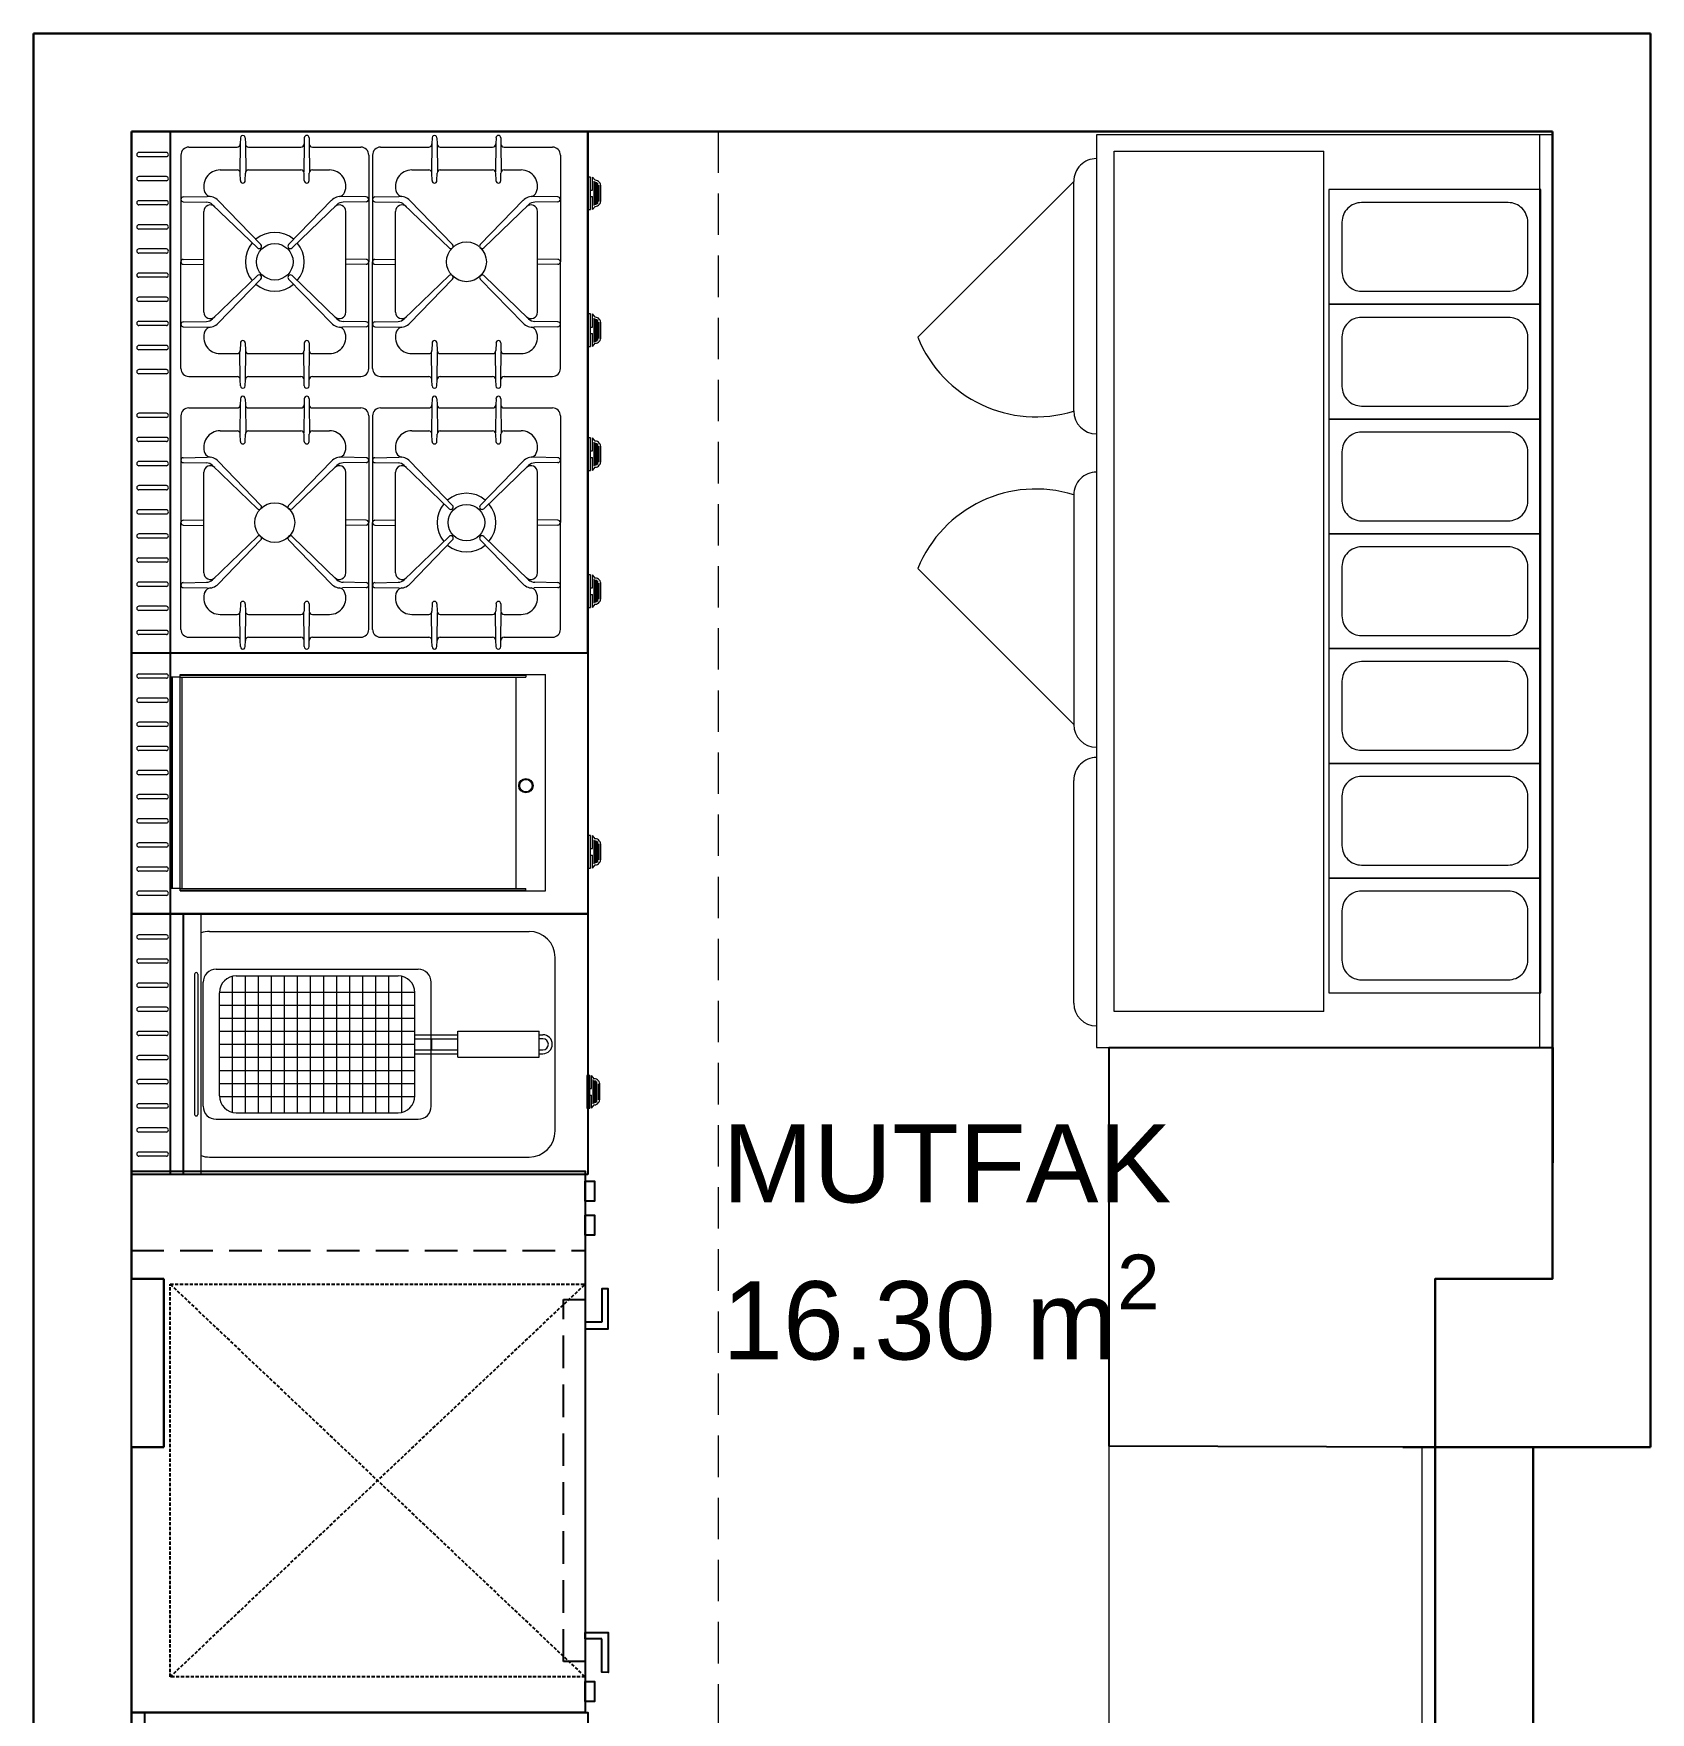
# Model space of a CAD drawing. Header units: centimetres. Extents: x 170981 to 171543, y -60527 to -58125.
# Drawn here: x 170999.7 to 171247.7, y -58382.3 to -58124.8 of the extents above; entities that cross this region are included whole.
import ezdxf

# ---------------------------------------------------------------- set-up
doc = ezdxf.new("R2010")
doc.units = ezdxf.units.CM
doc.header["$MEASUREMENT"] = 0
for name, pattern in [('DASHED', [0.75, 0.5, -0.25]), ('HIDDEN', [9.525, 6.35, -3.175]), ('HIDDENX2', [0.75, 0.5, -0.25])]:
    doc.linetypes.add(name, pattern=pattern)
doc.layers.get('0').update_dxf_attribs({"color": 250})
for name, color, linetype, lineweight in [('GRC-Ekipman', 4, 'Continuous', 25), ('İÖŞ-DUVAR', 5, 'Continuous', 30), ('İÖŞ-TEFRİŞ ALÇAK', 20, 'Continuous', 9), ('İÖŞ-YAZI ÖLÇÜ', 9, 'Continuous', 5)]:
    doc.layers.add(name, color=color, linetype=linetype, lineweight=lineweight)
doc.layers.add('S2000-002 Çizgi', color=7, linetype='Continuous')
doc.styles.add('AHAA100', font='arial.ttf', dxfattribs={"height": 20})

# ---------------------------------------------------------------- blocks, each defined once
blk = doc.blocks.new('A$C389A5BB7')
at = {"color": 251, "linetype": 'Continuous'}
for p, q in [((49.56, 73.5), (73.47, 97.41)), ((132.84, 73.5), (108.94, 97.41)), ((6.82, 73.5), (40.98, 73.5)), ((84.77, 73.5), (49.56, 73.5)), ((97.63, 73.5), (132.84, 73.5))]:
    blk.add_line(p, q, dxfattribs=at)
at = {"color": 4, "linetype": 'Continuous'}
for p, q in [((0, 70), (0, 0)), ((140, 70), (0, 70)), ((140, 0), (140, 70)), ((0, 2), (140, 2)), ((0, 0), (140, 0))]:
    blk.add_line(p, q, dxfattribs=at)
at = {"color": 251}
for p, q in [((5.55, 35.13), (5.55, 67.31)), ((5.55, 67.31), (137.46, 67.31)), ((137.46, 67.31), (137.46, 35.13)), ((5.55, 35.13), (137.46, 35.13))]:
    blk.add_line(p, q, dxfattribs=at)
at = {"color": 253}
for points in [[(8.39, 34.35), (8.39, 1.85), (25.99, 1.85), (25.99, 34.35)], [(25.99, 34.35), (25.99, 1.85), (43.59, 1.85), (43.59, 34.35)], [(43.59, 34.35), (43.59, 1.85), (61.19, 1.85), (61.19, 34.35)], [(61.19, 34.35), (61.19, 1.85), (78.79, 1.85), (78.79, 34.35)], [(78.79, 34.35), (78.79, 1.85), (96.39, 1.85), (96.39, 34.35)], [(96.39, 34.35), (96.39, 1.85), (113.99, 1.85), (113.99, 34.35)], [(113.99, 34.35), (113.99, 1.85), (131.59, 1.85), (131.59, 34.35)]]:
    blk.add_lwpolyline(points, close=True, dxfattribs=at)
for points in [[(10.39, 29.35), (10.39, 6.85, 0.414214), (13.39, 3.85), (20.99, 3.85, 0.414214), (23.99, 6.85), (23.99, 29.35, 0.414214), (20.99, 32.35), (13.39, 32.35, 0.414214)], [(27.99, 29.35), (27.99, 6.85, 0.414214), (30.99, 3.85), (38.59, 3.85, 0.414214), (41.59, 6.85), (41.59, 29.35, 0.414214), (38.59, 32.35), (30.99, 32.35, 0.414214)], [(45.59, 29.35), (45.59, 6.85, 0.414214), (48.59, 3.85), (56.19, 3.85, 0.414214), (59.19, 6.85), (59.19, 29.35, 0.414214), (56.19, 32.35), (48.59, 32.35, 0.414214)], [(63.19, 29.35), (63.19, 6.85, 0.414214), (66.19, 3.85), (73.79, 3.85, 0.414214), (76.79, 6.85), (76.79, 29.35, 0.414214), (73.79, 32.35), (66.19, 32.35, 0.414214)], [(80.79, 29.35), (80.79, 6.85, 0.414214), (83.79, 3.85), (91.39, 3.85, 0.414214), (94.39, 6.85), (94.39, 29.35, 0.414214), (91.39, 32.35), (83.79, 32.35, 0.414214)], [(98.39, 29.35), (98.39, 6.85, 0.414214), (101.39, 3.85), (108.99, 3.85, 0.414214), (111.99, 6.85), (111.99, 29.35, 0.414214), (108.99, 32.35), (101.39, 32.35, 0.414214)], [(115.99, 29.35), (115.99, 6.85, 0.414214), (118.99, 3.85), (126.59, 3.85, 0.414214), (129.59, 6.85), (129.59, 29.35, 0.414214), (126.59, 32.35), (118.99, 32.35, 0.414214)]]:
    blk.add_lwpolyline(points, format="xyb", close=True, dxfattribs=at)
at = {"color": 251, "linetype": 'Continuous'}
for centre, radius, start, end in [((66.14, 79.32), 19.52, 342.6572, 67.965), ((116.26, 79.32), 19.52, 112.035, 197.3428), ((6.82, 70), 3.5, 90, 180), ((40.98, 70), 3.5, 0, 90), ((49.56, 70), 3.5, 90, 180), ((84.77, 70), 3.5, 0, 90), ((97.63, 70), 3.5, 90, 180), ((132.84, 70), 3.5, 0, 90)]:
    blk.add_arc(centre, radius, start, end, dxfattribs=at)
blk = doc.blocks.new('G 4LÜ OCAK 7')
for p, q in [((0, -70), (0, 0)), ((0, -70), (0, 0)), ((0, 0), (80, 0)), ((0, 0), (80, 0)), ((80, 0), (80, -70)), ((80, 0), (80, -70)), ((0, -6), (80, -6)), ((0, -6), (80, -6)), ((0, -70), (40, -70)), ((0, -70), (40, -70)), ((80, -70), (0, -70)), ((80, -70), (0, -70)), ((32, -70), (80, -70))]:
    blk.add_line(p, q)
at = {"color": 251, "lineweight": 9}
for p, q in [((2.82, -5.37), (2.82, -1.15)), ((3.47, -5.37), (3.47, -1.15)), ((6.52, -5.37), (6.52, -1.15)), ((7.17, -5.37), (7.17, -1.15)), ((7.17, -5.37), (7.17, -1.15)), ((10.22, -5.37), (10.22, -1.15)), ((10.87, -5.37), (10.87, -1.15)), ((10.87, -5.37), (10.87, -1.15)), ((13.92, -5.37), (13.92, -1.15)), ((14.57, -5.37), (14.57, -1.15)), ((14.57, -5.37), (14.57, -1.15)), ((17.62, -5.37), (17.62, -1.15)), ((18.27, -5.37), (18.27, -1.15)), ((18.27, -5.37), (18.27, -1.15)), ((21.32, -5.37), (21.32, -1.15)), ((21.97, -5.37), (21.97, -1.15)), ((21.97, -5.37), (21.97, -1.15)), ((25.02, -5.37), (25.02, -1.15)), ((25.67, -5.37), (25.67, -1.15)), ((25.67, -5.37), (25.67, -1.15)), ((28.72, -5.37), (28.72, -1.15)), ((29.37, -5.37), (29.37, -1.15)), ((29.37, -5.37), (29.37, -1.15)), ((32.42, -5.37), (32.42, -1.15)), ((33.07, -5.37), (33.07, -1.15)), ((33.07, -5.37), (33.07, -1.15)), ((36.12, -5.37), (36.12, -1.15)), ((36.77, -5.37), (36.77, -1.15)), ((36.77, -5.37), (36.77, -1.15)), ((42.82, -5.37), (42.82, -1.15)), ((43.47, -5.37), (43.47, -1.15)), ((46.52, -5.37), (46.52, -1.15)), ((47.17, -5.37), (47.17, -1.15)), ((47.17, -5.37), (47.17, -1.15)), ((50.22, -5.37), (50.22, -1.15)), ((50.87, -5.37), (50.87, -1.15)), ((50.87, -5.37), (50.87, -1.15)), ((53.92, -5.37), (53.92, -1.15)), ((54.57, -5.37), (54.57, -1.15)), ((54.57, -5.37), (54.57, -1.15)), ((57.62, -5.37), (57.62, -1.15)), ((58.27, -5.37), (58.27, -1.15)), ((58.27, -5.37), (58.27, -1.15)), ((61.32, -5.37), (61.32, -1.15)), ((61.97, -5.37), (61.97, -1.15)), ((61.97, -5.37), (61.97, -1.15)), ((65.02, -5.37), (65.02, -1.15)), ((65.67, -5.37), (65.67, -1.15)), ((65.67, -5.37), (65.67, -1.15)), ((68.72, -5.37), (68.72, -1.15)), ((69.37, -5.37), (69.37, -1.15)), ((69.37, -5.37), (69.37, -1.15)), ((72.42, -5.37), (72.42, -1.15)), ((73.07, -5.37), (73.07, -1.15)), ((73.07, -5.37), (73.07, -1.15)), ((76.12, -5.37), (76.12, -1.15)), ((76.77, -5.37), (76.77, -1.15)), ((76.77, -5.37), (76.77, -1.15)), ((3.62, -7.6), (20, -7.6)), ((36.38, -7.6), (20, -7.6)), ((43.62, -7.6), (60, -7.6)), ((76.38, -7.6), (60, -7.6)), ((2.42, -8.8), (2.42, -16.21)), ((10.04, -7.97), (9.98, -11.63)), ((10.79, -7.98), (10.85, -11.51)), ((19.63, -7.97), (19.57, -11.1)), ((20.37, -7.97), (20.43, -11.1)), ((29.21, -7.98), (29.15, -11.51)), ((29.96, -7.97), (30.02, -11.63)), ((37.58, -8.8), (37.58, -16.21)), ((42.42, -8.8), (42.42, -16.21)), ((50.04, -7.97), (49.98, -11.63)), ((50.79, -7.98), (50.85, -11.51)), ((59.63, -7.97), (59.57, -11.1)), ((60.37, -7.97), (60.43, -11.1)), ((69.21, -7.98), (69.15, -11.51)), ((69.96, -7.97), (70.02, -11.63)), ((77.58, -8.8), (77.58, -16.21)), ((11.24, -12.46), (17.88, -19.36)), ((12.28, -11.1), (27.72, -11.1)), ((28.76, -12.46), (22.12, -19.36)), ((51.24, -12.46), (57.88, -19.36)), ((52.28, -11.1), (67.72, -11.1)), ((68.76, -12.46), (62.12, -19.36)), ((5.92, -13.61), (5.92, -16.21)), ((10.58, -13.32), (17.35, -19.88)), ((29.42, -13.32), (22.65, -19.88)), ((34.08, -13.6), (34.08, -16.21)), ((45.92, -13.61), (45.92, -16.21)), ((50.58, -13.32), (57.35, -19.88)), ((69.42, -13.32), (62.65, -19.88)), ((74.08, -13.6), (74.08, -16.21)), ((0.98, -16.73), (1.92, -16.71)), ((0.98, -17.47), (1.92, -17.49)), ((1.96, -16.71), (6.21, -16.66)), ((1.96, -17.49), (6.21, -17.54)), ((2.42, -17.99), (2.42, -26.01)), ((5.92, -17.99), (5.92, -26.01)), ((7.55, -16.73), (6.41, -16.71)), ((7.55, -17.47), (6.41, -17.49)), ((32.45, -16.73), (33.59, -16.71)), ((32.45, -17.47), (33.59, -17.49)), ((38.04, -16.71), (33.79, -16.66)), ((38.04, -17.49), (33.79, -17.54)), ((34.08, -17.99), (34.08, -26.01)), ((37.58, -17.99), (37.58, -26.01)), ((39.01, -16.73), (38.08, -16.71)), ((39.01, -17.47), (38.08, -17.49)), ((40.98, -16.73), (41.92, -16.71)), ((40.98, -17.47), (41.92, -17.49)), ((41.96, -16.71), (46.21, -16.66)), ((41.96, -17.49), (46.21, -17.54)), ((42.42, -17.99), (42.42, -26.01)), ((45.92, -17.99), (45.92, -26.01)), ((47.55, -16.73), (46.41, -16.71)), ((47.55, -17.47), (46.41, -17.49)), ((72.45, -16.73), (73.59, -16.71)), ((72.45, -17.47), (73.59, -17.49)), ((78.04, -16.71), (73.79, -16.66)), ((78.04, -17.49), (73.79, -17.54)), ((74.08, -17.99), (74.08, -26.01)), ((77.58, -17.99), (77.58, -26.01)), ((79.01, -16.73), (78.08, -16.71)), ((79.01, -17.47), (78.08, -17.49)), ((10.57, -30.68), (17.35, -24.12)), ((17.88, -24.64), (11.24, -31.54)), ((22.12, -24.64), (28.76, -31.54)), ((29.43, -30.68), (22.65, -24.12)), ((50.57, -30.68), (57.35, -24.12)), ((57.88, -24.64), (51.24, -31.54)), ((62.12, -24.64), (68.76, -31.54)), ((69.43, -30.68), (62.65, -24.12)), ((0.98, -26.53), (1.92, -26.51)), ((0.98, -27.27), (1.92, -27.29)), ((1.96, -26.51), (6.21, -26.46)), ((1.96, -27.29), (6.21, -27.34)), ((2.42, -27.79), (2.42, -35.2)), ((5.92, -27.79), (5.92, -30.4)), ((7.55, -26.53), (6.41, -26.51)), ((7.55, -27.27), (6.41, -27.29)), ((32.45, -26.53), (33.59, -26.51)), ((32.45, -27.27), (33.59, -27.29)), ((38.04, -26.51), (33.79, -26.46)), ((38.04, -27.29), (33.79, -27.34)), ((34.08, -27.79), (34.08, -30.4)), ((37.58, -27.79), (37.58, -35.2)), ((39.01, -26.53), (38.08, -26.51)), ((39.01, -27.27), (38.08, -27.29)), ((40.98, -26.53), (41.92, -26.51)), ((40.98, -27.27), (41.92, -27.29)), ((41.96, -26.51), (46.21, -26.46)), ((41.96, -27.29), (46.21, -27.34)), ((42.42, -27.79), (42.42, -35.2)), ((45.92, -27.79), (45.92, -30.4)), ((47.55, -26.53), (46.41, -26.51)), ((47.55, -27.27), (46.41, -27.29)), ((72.45, -26.53), (73.59, -26.51)), ((72.45, -27.27), (73.59, -27.29)), ((78.04, -26.51), (73.79, -26.46)), ((78.04, -27.29), (73.79, -27.34)), ((74.08, -27.79), (74.08, -30.4)), ((77.58, -27.79), (77.58, -35.2)), ((79.01, -26.53), (78.08, -26.51)), ((79.01, -27.27), (78.08, -27.29)), ((10.04, -36.03), (9.98, -32.37)), ((10.79, -36.02), (10.85, -32.49)), ((12.28, -32.9), (27.72, -32.9)), ((19.63, -36.03), (19.57, -32.9)), ((20.37, -36.03), (20.43, -32.9)), ((29.21, -36.02), (29.15, -32.49)), ((29.96, -36.03), (30.02, -32.37)), ((50.04, -36.03), (49.98, -32.37)), ((50.79, -36.02), (50.85, -32.49)), ((52.28, -32.9), (67.72, -32.9)), ((59.63, -36.03), (59.57, -32.9)), ((60.37, -36.03), (60.43, -32.9)), ((69.21, -36.02), (69.15, -32.49)), ((69.96, -36.03), (70.02, -32.37)), ((2.42, -38.2), (2.42, -45.61)), ((3.62, -36.4), (20, -36.4)), ((3.62, -37), (20, -37)), ((10.04, -37.37), (9.98, -41.03)), ((10.79, -37.38), (10.85, -40.91)), ((19.63, -37.37), (19.57, -40.5)), ((36.38, -36.4), (20, -36.4)), ((36.38, -37), (20, -37)), ((20.37, -37.37), (20.43, -40.5)), ((29.21, -37.38), (29.15, -40.91)), ((29.96, -37.37), (30.02, -41.03)), ((37.58, -38.2), (37.58, -45.61)), ((42.42, -38.2), (42.42, -45.61)), ((43.62, -36.4), (60, -36.4)), ((43.62, -37), (60, -37)), ((50.04, -37.37), (49.98, -41.03)), ((50.79, -37.38), (50.85, -40.91)), ((59.63, -37.37), (59.57, -40.5)), ((76.38, -36.4), (60, -36.4)), ((76.38, -37), (60, -37)), ((60.37, -37.37), (60.43, -40.5)), ((69.21, -37.38), (69.15, -40.91)), ((69.96, -37.37), (70.02, -41.03)), ((77.58, -38.2), (77.58, -45.61)), ((12.28, -40.5), (27.72, -40.5)), ((52.28, -40.5), (67.72, -40.5)), ((5.92, -43.01), (5.92, -45.61)), ((10.58, -42.72), (17.35, -49.28)), ((11.24, -41.86), (17.88, -48.76)), ((28.76, -41.86), (22.12, -48.76)), ((29.42, -42.72), (22.65, -49.28)), ((34.08, -43), (34.08, -45.61)), ((45.92, -43.01), (45.92, -45.61)), ((50.58, -42.72), (57.35, -49.28)), ((51.24, -41.86), (57.88, -48.76)), ((68.76, -41.86), (62.12, -48.76)), ((69.42, -42.72), (62.65, -49.28)), ((74.08, -43), (74.08, -45.61)), ((0.98, -46.13), (1.92, -46.11)), ((1.96, -46.11), (6.21, -46.06)), ((7.55, -46.13), (6.41, -46.11)), ((32.45, -46.13), (33.59, -46.11)), ((38.04, -46.11), (33.79, -46.06)), ((39.01, -46.13), (38.08, -46.11)), ((40.98, -46.13), (41.92, -46.11)), ((41.96, -46.11), (46.21, -46.06)), ((47.55, -46.13), (46.41, -46.11)), ((72.45, -46.13), (73.59, -46.11)), ((78.04, -46.11), (73.79, -46.06)), ((79.01, -46.13), (78.08, -46.11)), ((0.98, -46.87), (1.92, -46.89)), ((1.96, -46.89), (6.21, -46.94)), ((2.42, -47.39), (2.42, -55.41)), ((5.92, -47.39), (5.92, -55.41)), ((7.55, -46.87), (6.41, -46.89)), ((32.45, -46.87), (33.59, -46.89)), ((38.04, -46.89), (33.79, -46.94)), ((34.08, -47.39), (34.08, -55.41)), ((37.58, -47.39), (37.58, -55.41)), ((39.01, -46.87), (38.08, -46.89)), ((40.98, -46.87), (41.92, -46.89)), ((41.96, -46.89), (46.21, -46.94)), ((42.42, -47.39), (42.42, -55.41)), ((45.92, -47.39), (45.92, -55.41)), ((47.55, -46.87), (46.41, -46.89)), ((72.45, -46.87), (73.59, -46.89)), ((78.04, -46.89), (73.79, -46.94)), ((74.08, -47.39), (74.08, -55.41)), ((77.58, -47.39), (77.58, -55.41)), ((79.01, -46.87), (78.08, -46.89)), ((10.57, -60.08), (17.35, -53.52)), ((17.88, -54.04), (11.24, -60.94)), ((22.12, -54.04), (28.76, -60.94)), ((29.43, -60.08), (22.65, -53.52)), ((50.57, -60.08), (57.35, -53.52)), ((57.88, -54.04), (51.24, -60.94)), ((62.12, -54.04), (68.76, -60.94)), ((69.43, -60.08), (62.65, -53.52)), ((0.98, -55.93), (1.92, -55.91)), ((1.96, -55.91), (6.21, -55.86)), ((7.55, -55.93), (6.41, -55.91)), ((32.45, -55.93), (33.59, -55.91)), ((38.04, -55.91), (33.79, -55.86)), ((39.01, -55.93), (38.08, -55.91)), ((40.98, -55.93), (41.92, -55.91)), ((41.96, -55.91), (46.21, -55.86)), ((47.55, -55.93), (46.41, -55.91)), ((72.45, -55.93), (73.59, -55.91)), ((78.04, -55.91), (73.79, -55.86)), ((79.01, -55.93), (78.08, -55.91)), ((0.98, -56.67), (1.92, -56.69)), ((1.96, -56.69), (6.21, -56.74)), ((2.42, -57.19), (2.42, -64.6)), ((5.92, -57.19), (5.92, -59.8)), ((7.55, -56.67), (6.41, -56.69)), ((32.45, -56.67), (33.59, -56.69)), ((38.04, -56.69), (33.79, -56.74)), ((34.08, -57.19), (34.08, -59.8)), ((37.58, -57.19), (37.58, -64.6)), ((39.01, -56.67), (38.08, -56.69)), ((40.98, -56.67), (41.92, -56.69)), ((41.96, -56.69), (46.21, -56.74)), ((42.42, -57.19), (42.42, -64.6)), ((45.92, -57.19), (45.92, -59.8)), ((47.55, -56.67), (46.41, -56.69)), ((72.45, -56.67), (73.59, -56.69)), ((78.04, -56.69), (73.79, -56.74)), ((74.08, -57.19), (74.08, -59.8)), ((77.58, -57.19), (77.58, -64.6)), ((79.01, -56.67), (78.08, -56.69)), ((10.04, -65.43), (9.98, -61.77)), ((29.96, -65.43), (30.02, -61.77)), ((50.04, -65.43), (49.98, -61.77)), ((69.96, -65.43), (70.02, -61.77)), ((10.79, -65.42), (10.85, -61.89)), ((12.28, -62.3), (27.72, -62.3)), ((19.63, -65.43), (19.57, -62.3)), ((20.37, -65.43), (20.43, -62.3)), ((29.21, -65.42), (29.15, -61.89)), ((50.79, -65.42), (50.85, -61.89)), ((52.28, -62.3), (67.72, -62.3)), ((59.63, -65.43), (59.57, -62.3)), ((60.37, -65.43), (60.43, -62.3)), ((69.21, -65.42), (69.15, -61.89)), ((3.62, -65.8), (20, -65.8)), ((36.38, -65.8), (20, -65.8)), ((43.62, -65.8), (60, -65.8)), ((76.38, -65.8), (60, -65.8))]:
    blk.add_line(p, q, dxfattribs=at)
for centre, radius in [((20, -22), 3.05), ((60, -22), 2.8), ((20, -51.4), 2.8), ((60, -51.4), 3.05)]:
    blk.add_circle(centre, radius, dxfattribs=at)
for centre, radius, start, end in [((3.15, -1.15), 0.325, 90, 180), ((3.15, -1.15), 0.325, 0, 90), ((6.85, -1.15), 0.325, 90, 180), ((6.85, -1.15), 0.325, 0, 90), ((10.55, -1.15), 0.325, 90, 180), ((10.55, -1.15), 0.325, 0, 90), ((14.25, -1.15), 0.325, 90, 180), ((14.25, -1.15), 0.325, 0, 90), ((17.95, -1.15), 0.325, 90, 180), ((17.95, -1.15), 0.325, 0, 90), ((21.65, -1.15), 0.325, 90, 180), ((21.65, -1.15), 0.325, 0, 90), ((25.35, -1.15), 0.325, 90, 180), ((25.35, -1.15), 0.325, 0, 90), ((29.05, -1.15), 0.325, 90, 180), ((29.05, -1.15), 0.325, 0, 90), ((32.75, -1.15), 0.325, 90, 180), ((32.75, -1.15), 0.325, 0, 90), ((36.45, -1.15), 0.325, 90, 180), ((36.45, -1.15), 0.325, 0, 90), ((43.15, -1.15), 0.325, 90, 180), ((43.15, -1.15), 0.325, 0, 90), ((46.85, -1.15), 0.325, 90, 180), ((46.85, -1.15), 0.325, 0, 90), ((50.55, -1.15), 0.325, 90, 180), ((50.55, -1.15), 0.325, 0, 90), ((54.25, -1.15), 0.325, 90, 180), ((54.25, -1.15), 0.325, 0, 90), ((57.95, -1.15), 0.325, 90, 180), ((57.95, -1.15), 0.325, 0, 90), ((61.65, -1.15), 0.325, 90, 180), ((61.65, -1.15), 0.325, 0, 90), ((65.35, -1.15), 0.325, 90, 180), ((65.35, -1.15), 0.325, 0, 90), ((69.05, -1.15), 0.325, 90, 180), ((69.05, -1.15), 0.325, 0, 90), ((72.75, -1.15), 0.325, 90, 180), ((72.75, -1.15), 0.325, 0, 90), ((76.45, -1.15), 0.325, 90, 180), ((76.45, -1.15), 0.325, 0, 90), ((3.62, -8.8), 1.2, 90, 180.1938), ((3.15, -5.37), 0.325, 180, 270), ((3.15, -5.37), 0.325, 270, 0), ((6.85, -5.37), 0.325, 180, 270), ((6.85, -5.37), 0.325, 270, 0), ((10.42, -7.97), 0.374, 0, 180), ((10.55, -5.37), 0.325, 180, 270), ((10.55, -5.37), 0.325, 270, 0), ((14.25, -5.37), 0.325, 180, 270), ((14.25, -5.37), 0.325, 270, 0), ((17.95, -5.37), 0.325, 180, 270), ((17.95, -5.37), 0.325, 270, 0), ((20, -7.97), 0.374, 0, 180), ((21.65, -5.37), 0.325, 180, 270), ((21.65, -5.37), 0.325, 270, 0), ((25.35, -5.37), 0.325, 180, 270), ((25.35, -5.37), 0.325, 270, 0), ((29.05, -5.37), 0.325, 180, 270), ((29.05, -5.37), 0.325, 270, 0), ((29.58, -7.97), 0.374, 0, 180), ((32.75, -5.37), 0.325, 180, 270), ((32.75, -5.37), 0.325, 270, 0), ((36.45, -5.37), 0.325, 180, 270), ((36.38, -8.8), 1.2, 359.8062, 90), ((36.45, -5.37), 0.325, 270, 0), ((43.62, -8.8), 1.2, 90, 180.1938), ((43.15, -5.37), 0.325, 180, 270), ((43.15, -5.37), 0.325, 270, 0), ((46.85, -5.37), 0.325, 180, 270), ((46.85, -5.37), 0.325, 270, 0), ((50.42, -7.97), 0.374, 0, 180), ((50.55, -5.37), 0.325, 180, 270), ((50.55, -5.37), 0.325, 270, 0), ((54.25, -5.37), 0.325, 180, 270), ((54.25, -5.37), 0.325, 270, 0), ((57.95, -5.37), 0.325, 180, 270), ((57.95, -5.37), 0.325, 270, 0), ((60, -7.97), 0.374, 0, 180), ((61.65, -5.37), 0.325, 180, 270), ((61.65, -5.37), 0.325, 270, 0), ((65.35, -5.37), 0.325, 180, 270), ((65.35, -5.37), 0.325, 270, 0), ((69.05, -5.37), 0.325, 180, 270), ((69.05, -5.37), 0.325, 270, 0), ((69.58, -7.97), 0.374, 0, 180), ((72.75, -5.37), 0.325, 180, 270), ((72.75, -5.37), 0.325, 270, 0), ((76.45, -5.37), 0.325, 180, 270), ((76.38, -8.8), 1.2, 359.8062, 90), ((76.45, -5.37), 0.325, 270, 0), ((8.42, -13.6), 2.5, 67.8154, 180.2712), ((8.98, -12.21), 1, 6.3162, 67.8154), ((11.97, -11.88), 2, 172.829, 226.1229), ((12.25, -11.49), 1.4, 180.9787, 223.9224), ((12.28, -12.1), 1, 90, 223.9224), ((27.72, -12.1), 1, 316.0776, 90), ((27.75, -11.49), 1.4, 316.0776, 359.0213), ((28.03, -11.88), 2, 313.8771, 7.1708), ((31.02, -12.21), 1, 112.1832, 173.6848), ((31.58, -13.6), 2.5, 0, 112.1832), ((48.42, -13.6), 2.5, 67.8154, 180.2712), ((48.98, -12.21), 1, 6.3162, 67.8154), ((51.97, -11.88), 2, 172.829, 226.1229), ((52.25, -11.49), 1.4, 180.9787, 223.9224), ((52.28, -12.1), 1, 90, 223.9224), ((67.72, -12.1), 1, 316.0776, 90), ((67.75, -11.49), 1.4, 316.0776, 359.0213), ((68.03, -11.88), 2, 313.8771, 7.1708), ((71.02, -12.21), 1, 112.1832, 173.6848), ((71.58, -13.6), 2.5, 0, 112.1832), ((0.97, -17.1), 0.374, 88.6721, 271.3397), ((1.92, -16.21), 0.5, 270.8001, 0), ((1.92, -17.99), 0.5, 0, 89.1978), ((6.42, -16.21), 0.5, 180, 268.9511), ((6.42, -17.99), 0.5, 91.0489, 180), ((7.55, -17.1), 0.374, 270, 90), ((32.45, -17.1), 0.374, 90, 270), ((33.58, -16.21), 0.5, 271.0489, 0), ((33.58, -17.99), 0.5, 0, 88.9511), ((38.08, -16.21), 0.5, 180, 269.1142), ((38.08, -17.99), 0.5, 90.7854, 180), ((39.01, -17.1), 0.374, 269.7967, 90), ((40.97, -17.1), 0.374, 88.6721, 271.3397), ((41.92, -16.21), 0.5, 270.8001, 0), ((41.92, -17.99), 0.5, 0, 89.1978), ((46.42, -16.21), 0.5, 180, 268.9511), ((46.42, -17.99), 0.5, 91.0489, 180), ((47.55, -17.1), 0.374, 270, 90), ((60, -22), 4.5, 50.0118, 129.9882), ((72.45, -17.1), 0.374, 90, 270), ((73.58, -16.21), 0.5, 271.0489, 0), ((73.58, -17.99), 0.5, 0, 88.9511), ((78.08, -16.21), 0.5, 180, 269.1142), ((78.08, -17.99), 0.5, 90.7854, 180), ((79.01, -17.1), 0.374, 269.7967, 90), ((17.61, -19.61), 0.374, 225.9997, 44.0003), ((22.39, -19.61), 0.374, 135.9997, 314.0003), ((60, -22), 4.5, 140.0116, 219.9883), ((57.61, -19.61), 0.374, 225.9997, 44.0003), ((62.39, -19.61), 0.374, 135.9997, 314.0003), ((60, -22), 4.5, 320.0116, 39.9884), ((17.61, -24.39), 0.374, 315.9997, 134.0003), ((22.39, -24.39), 0.374, 45.9997, 224.0003), ((60, -22), 4.5, 230.0118, 309.9883), ((57.61, -24.39), 0.374, 315.9997, 134.0003), ((62.39, -24.39), 0.374, 45.9997, 224.0003), ((0.97, -26.9), 0.374, 88.6721, 271.3292), ((1.92, -26.01), 0.5, 270.8001, 0), ((1.92, -27.79), 0.5, 0, 89.1978), ((6.42, -26.01), 0.5, 180, 268.9511), ((6.42, -27.79), 0.5, 91.0489, 180), ((7.55, -26.9), 0.374, 270, 90), ((32.45, -26.9), 0.374, 90, 270), ((33.58, -26.01), 0.5, 271.0489, 0), ((33.58, -27.79), 0.5, 0, 88.9511), ((38.08, -26.01), 0.5, 180, 269.1999), ((38.08, -27.79), 0.5, 90.8022, 180), ((39.01, -26.9), 0.374, 270, 90), ((40.97, -26.9), 0.374, 88.6721, 271.3292), ((41.92, -26.01), 0.5, 270.8001, 0), ((41.92, -27.79), 0.5, 0, 89.1978), ((46.42, -26.01), 0.5, 180, 268.9511), ((46.42, -27.79), 0.5, 91.0489, 180), ((47.55, -26.9), 0.374, 270, 90), ((72.45, -26.9), 0.374, 90, 270), ((73.58, -26.01), 0.5, 271.0489, 0), ((73.58, -27.79), 0.5, 0, 88.9511), ((78.08, -26.01), 0.5, 180, 269.1999), ((78.08, -27.79), 0.5, 90.8022, 180), ((79.01, -26.9), 0.374, 270, 90), ((8.42, -30.4), 2.5, 180, 292.1833), ((11.97, -32.12), 2, 134.0742, 187.171), ((28.03, -32.12), 2, 352.8292, 45.9258), ((31.58, -30.4), 2.5, 247.8166, 0), ((48.42, -30.4), 2.5, 180, 292.1833), ((51.97, -32.12), 2, 134.0742, 187.171), ((68.03, -32.12), 2, 352.8292, 45.9258), ((71.58, -30.4), 2.5, 247.8166, 0), ((8.98, -31.79), 1, 292.1833, 353.6843), ((12.25, -32.51), 1.4, 136.0774, 179.0213), ((12.28, -31.9), 1, 136.0774, 270), ((27.72, -31.9), 1, 270, 43.9226), ((27.75, -32.51), 1.4, 0.9787, 43.9226), ((31.02, -31.79), 1, 186.316, 247.8166), ((48.98, -31.79), 1, 292.1833, 353.6843), ((52.25, -32.51), 1.4, 136.0774, 179.0213), ((52.28, -31.9), 1, 136.0774, 270), ((67.72, -31.9), 1, 270, 43.9226), ((67.75, -32.51), 1.4, 0.9787, 43.9226), ((71.02, -31.79), 1, 186.316, 247.8166), ((3.62, -35.2), 1.2, 179.8062, 270), ((10.42, -36.03), 0.374, 180, 0), ((20, -36.03), 0.374, 180, 0), ((29.58, -36.03), 0.374, 180, 0), ((36.38, -35.2), 1.2, 270, 0.1938), ((43.62, -35.2), 1.2, 179.8062, 270), ((50.42, -36.03), 0.374, 180, 0), ((60, -36.03), 0.374, 180, 0), ((69.58, -36.03), 0.374, 180, 0), ((76.38, -35.2), 1.2, 270, 0.1938), ((3.62, -38.2), 1.2, 90, 180.1938), ((10.42, -37.37), 0.374, 0, 180), ((20, -37.37), 0.374, 0, 180), ((29.58, -37.37), 0.374, 0, 180), ((36.38, -38.2), 1.2, 359.8062, 90), ((43.62, -38.2), 1.2, 90, 180.1938), ((50.42, -37.37), 0.374, 0, 180), ((60, -37.37), 0.374, 0, 180), ((69.58, -37.37), 0.374, 0, 180), ((76.38, -38.2), 1.2, 359.8062, 90), ((8.42, -43), 2.5, 67.8154, 180.2712), ((8.98, -41.61), 1, 6.3162, 67.8154), ((11.97, -41.28), 2, 172.829, 226.1229), ((12.25, -40.89), 1.4, 180.9787, 223.9224), ((12.28, -41.5), 1, 90, 223.9224), ((27.72, -41.5), 1, 316.0776, 90), ((27.75, -40.89), 1.4, 316.0776, 359.0213), ((28.03, -41.28), 2, 313.8771, 7.1708), ((31.02, -41.61), 1, 112.1832, 173.6848), ((31.58, -43), 2.5, 0, 112.1832), ((48.42, -43), 2.5, 67.8154, 180.2712), ((48.98, -41.61), 1, 6.3162, 67.8154), ((51.97, -41.28), 2, 172.829, 226.1229), ((52.25, -40.89), 1.4, 180.9787, 223.9224), ((52.28, -41.5), 1, 90, 223.9224), ((67.72, -41.5), 1, 316.0776, 90), ((67.75, -40.89), 1.4, 316.0776, 359.0213), ((68.03, -41.28), 2, 313.8771, 7.1708), ((71.02, -41.61), 1, 112.1832, 173.6848), ((71.58, -43), 2.5, 0, 112.1832), ((0.97, -46.5), 0.374, 88.6721, 271.3397), ((1.92, -45.61), 0.5, 270.8001, 0), ((6.42, -45.61), 0.5, 180, 268.9511), ((7.55, -46.5), 0.374, 270, 90), ((32.45, -46.5), 0.374, 90, 270), ((33.58, -45.61), 0.5, 271.0489, 0), ((38.08, -45.61), 0.5, 180, 269.1142), ((39.01, -46.5), 0.374, 269.7967, 90), ((40.97, -46.5), 0.374, 88.6721, 271.3397), ((41.92, -45.61), 0.5, 270.8001, 0), ((46.42, -45.61), 0.5, 180, 268.9511), ((47.55, -46.5), 0.374, 270, 90), ((72.45, -46.5), 0.374, 90, 270), ((73.58, -45.61), 0.5, 271.0489, 0), ((78.08, -45.61), 0.5, 180, 269.1142), ((79.01, -46.5), 0.374, 269.7967, 90), ((1.92, -47.39), 0.5, 0, 89.1978), ((6.42, -47.39), 0.5, 91.0489, 180), ((20, -51.4), 4.5, 140.0116, 219.9883), ((20, -51.4), 4.5, 50.0118, 129.9882), ((17.61, -49.01), 0.374, 225.9997, 44.0003), ((22.39, -49.01), 0.374, 135.9997, 314.0003), ((20, -51.4), 4.5, 320.0116, 39.9884), ((33.58, -47.39), 0.5, 0, 88.9511), ((38.08, -47.39), 0.5, 90.7854, 180), ((41.92, -47.39), 0.5, 0, 89.1978), ((46.42, -47.39), 0.5, 91.0489, 180), ((57.61, -49.01), 0.374, 225.9997, 44.0003), ((62.39, -49.01), 0.374, 135.9997, 314.0003), ((73.58, -47.39), 0.5, 0, 88.9511), ((78.08, -47.39), 0.5, 90.7854, 180), ((17.61, -53.79), 0.374, 315.9997, 134.0003), ((22.39, -53.79), 0.374, 45.9997, 224.0003), ((57.61, -53.79), 0.374, 315.9997, 134.0003), ((62.39, -53.79), 0.374, 45.9997, 224.0003), ((0.97, -56.3), 0.374, 88.6721, 271.3292), ((1.92, -55.41), 0.5, 270.8001, 0), ((6.42, -55.41), 0.5, 180, 268.9511), ((7.55, -56.3), 0.374, 270, 90), ((20, -51.4), 4.5, 230.0118, 309.9883), ((32.45, -56.3), 0.374, 90, 270), ((33.58, -55.41), 0.5, 271.0489, 0), ((38.08, -55.41), 0.5, 180, 269.1999), ((39.01, -56.3), 0.374, 270, 90), ((40.97, -56.3), 0.374, 88.6721, 271.3292), ((41.92, -55.41), 0.5, 270.8001, 0), ((46.42, -55.41), 0.5, 180, 268.9511), ((47.55, -56.3), 0.374, 270, 90), ((72.45, -56.3), 0.374, 90, 270), ((73.58, -55.41), 0.5, 271.0489, 0), ((78.08, -55.41), 0.5, 180, 269.1999), ((79.01, -56.3), 0.374, 270, 90), ((1.92, -57.19), 0.5, 0, 89.1978), ((6.42, -57.19), 0.5, 91.0489, 180), ((33.58, -57.19), 0.5, 0, 88.9511), ((38.08, -57.19), 0.5, 90.8022, 180), ((41.92, -57.19), 0.5, 0, 89.1978), ((46.42, -57.19), 0.5, 91.0489, 180), ((73.58, -57.19), 0.5, 0, 88.9511), ((78.08, -57.19), 0.5, 90.8022, 180), ((8.42, -59.8), 2.5, 180, 292.1833), ((8.98, -61.19), 1, 292.1833, 353.6843), ((11.97, -61.52), 2, 134.0742, 187.171), ((12.25, -61.91), 1.4, 136.0774, 179.0213), ((12.28, -61.3), 1, 136.0774, 270), ((27.72, -61.3), 1, 270, 43.9226), ((27.75, -61.91), 1.4, 0.9787, 43.9226), ((28.03, -61.52), 2, 352.8292, 45.9258), ((31.02, -61.19), 1, 186.316, 247.8166), ((31.58, -59.8), 2.5, 247.8166, 0), ((48.42, -59.8), 2.5, 180, 292.1833), ((48.98, -61.19), 1, 292.1833, 353.6843), ((51.97, -61.52), 2, 134.0742, 187.171), ((52.25, -61.91), 1.4, 136.0774, 179.0213), ((52.28, -61.3), 1, 136.0774, 270), ((67.72, -61.3), 1, 270, 43.9226), ((67.75, -61.91), 1.4, 0.9787, 43.9226), ((68.03, -61.52), 2, 352.8292, 45.9258), ((71.02, -61.19), 1, 186.316, 247.8166), ((71.58, -59.8), 2.5, 247.8166, 0), ((3.62, -64.6), 1.2, 179.8062, 270), ((10.42, -65.43), 0.374, 180, 0), ((20, -65.43), 0.374, 180, 0), ((29.58, -65.43), 0.374, 180, 0), ((36.38, -64.6), 1.2, 270, 0.1938), ((43.62, -64.6), 1.2, 179.8062, 270), ((50.42, -65.43), 0.374, 180, 0), ((60, -65.43), 0.374, 180, 0), ((69.58, -65.43), 0.374, 180, 0), ((76.38, -64.6), 1.2, 270, 0.1938)]:
    blk.add_arc(centre, radius, start, end, dxfattribs=at)
blk = doc.blocks.new('ghggfhh')
at = {"color": 7}
blk.add_lwpolyline([(1188.71, 1333.35), (1193.71, 1333.35), (1193.71, 1333.87), (1188.71, 1333.87)], close=True, dxfattribs=at)
blk.add_lwpolyline([(1188.71, 1333), (1189.21, 1332.53), (1189.21, 1332.51, 0.414214), (1190.21, 1331.51), (1192.21, 1331.51, 0.414214), (1193.21, 1332.51), (1193.21, 1332.53), (1193.71, 1333)], format="xyb", dxfattribs=at)
for points in [[(1188.71, 1333), (1190.71, 1333)], [(1189.35, 1332.74), (1193.07, 1332.74)], [(1189.46, 1332.51), (1192.96, 1332.51)], [(1189.5, 1332.27), (1192.92, 1332.27)], [(1189.62, 1332.04), (1192.79, 1332.04)], [(1189.97, 1331.8), (1192.45, 1331.8)], [(1190.71, 1333.35), (1190.71, 1333)], [(1191.71, 1333.35), (1191.71, 1333)], [(1191.71, 1333), (1193.71, 1333)]]:
    blk.add_lwpolyline(points, dxfattribs=at)
blk = doc.blocks.new('80x70x85')
at = {"color": 7}
for p, q in [((174170.98, -58314.13), (174110.98, -58314.13)), ((174170.98, -58394.13), (174170.98, -58314.13))]:
    blk.add_line(p, q, dxfattribs=at)
at = {"color": 7, "yscale": 0.8571428570000003, "rotation": 90}
for p in [(175314.3, -59514.84), (175314.3, -59535.84), (175314.3, -59554.84), (175314.3, -59575.84)]:
    blk.add_blockref('ghggfhh', p, dxfattribs=at)
at = {"layer": 'GRC-Ekipman', "rotation": 90}
blk.add_blockref('G 4LÜ OCAK 7', (174100.98, -58394.13), dxfattribs=at)
blk = doc.blocks.new('G TEK SEPETLİ FRİTÖZ 7')
for p, q in [((0, -70), (0, 0)), ((0, 0), (40, 0)), ((0, -70), (0, 0)), ((0, 0), (40, 0)), ((40, 0), (40, -70)), ((40, 0), (40, -70)), ((0, -6), (40, -6)), ((0.1, -8), (39.9, -8)), ((40, -70), (0, -70)), ((40, -70), (0, -70))]:
    blk.add_line(p, q)
at = {"color": 251, "lineweight": 9}
for p, q in [((2.82, -5.37), (2.82, -1.15)), ((3.47, -5.37), (3.47, -1.15)), ((6.52, -5.37), (6.52, -1.15)), ((7.17, -5.37), (7.17, -1.15)), ((7.17, -5.37), (7.17, -1.15)), ((10.22, -5.37), (10.22, -1.15)), ((10.87, -5.37), (10.87, -1.15)), ((10.87, -5.37), (10.87, -1.15)), ((13.92, -5.37), (13.92, -1.15)), ((14.57, -5.37), (14.57, -1.15)), ((14.57, -5.37), (14.57, -1.15)), ((17.62, -5.37), (17.62, -1.15)), ((18.27, -5.37), (18.27, -1.15)), ((18.27, -5.37), (18.27, -1.15)), ((21.32, -5.37), (21.32, -1.15)), ((21.97, -5.37), (21.97, -1.15)), ((21.97, -5.37), (21.97, -1.15)), ((25.02, -5.37), (25.02, -1.15)), ((25.67, -5.37), (25.67, -1.15)), ((25.67, -5.37), (25.67, -1.15)), ((28.72, -5.37), (28.72, -1.15)), ((29.37, -5.37), (29.37, -1.15)), ((29.37, -5.37), (29.37, -1.15)), ((32.42, -5.37), (32.42, -1.15)), ((33.07, -5.37), (33.07, -1.15)), ((33.07, -5.37), (33.07, -1.15)), ((36.12, -5.37), (36.12, -1.15)), ((36.77, -5.37), (36.77, -1.15)), ((36.77, -5.37), (36.77, -1.15)), ((30.75, -9.7), (9.25, -9.7)), ((30.75, -10.2), (9.25, -10.2)), ((0.1, -10.7), (39.9, -10.7)), ((2.7, -12), (2.7, -61)), ((10.5, -11), (29.5, -11)), ((37.3, -12), (37.3, -61)), ((8.5, -13), (8.5, -44)), ((12, -13.5), (12, -43.5)), ((12.1, -13.5), (27.9, -13.5)), ((14, -13.5), (14, -43.5)), ((16, -13.5), (16, -43.5)), ((18, -13.5), (18, -43.5)), ((20, -13.5), (20, -43.5)), ((22, -13.5), (22, -43.5)), ((24, -13.5), (24, -43.5)), ((26, -13.5), (26, -43.5)), ((28, -13.5), (28, -43.5)), ((31.5, -13), (31.5, -44)), ((9.5, -16.1), (9.5, -40.9)), ((9.5, -17.5), (30.5, -17.5)), ((9.57, -15.5), (30.43, -15.5)), ((30.5, -16.1), (30.5, -40.9)), ((9.5, -19.5), (30.5, -19.5)), ((9.5, -21.5), (30.5, -21.5)), ((9.5, -23.5), (30.5, -23.5)), ((9.5, -25.5), (30.5, -25.5)), ((9.5, -27.5), (30.5, -27.5)), ((9.5, -29.5), (30.5, -29.5)), ((9.5, -31.5), (30.5, -31.5)), ((9.5, -33.5), (30.5, -33.5)), ((9.5, -35.5), (30.5, -35.5)), ((9.5, -37.5), (30.5, -37.5)), ((9.5, -39.5), (30.5, -39.5)), ((9.57, -41.5), (30.43, -41.5)), ((12.1, -43.5), (27.9, -43.5)), ((18.55, -43.5), (18.55, -50.07)), ((19.15, -43.5), (19.15, -50.07)), ((20.85, -43.5), (20.85, -50.07)), ((21.45, -43.5), (21.45, -50.07)), ((10.5, -46), (29.5, -46)), ((20.85, -46.02), (19.15, -46.02)), ((18, -50.07), (18, -62.57)), ((18, -50.07), (22, -50.07)), ((22, -50.07), (22, -62.57)), ((18, -62.57), (22, -62.57)), ((18.55, -62.57), (18.55, -63.12)), ((19.15, -62.57), (19.15, -63.12)), ((20.85, -63.12), (20.85, -62.57)), ((21.45, -62.57), (21.45, -63.12)), ((6.7, -65), (33.3, -65))]:
    blk.add_line(p, q, dxfattribs=at)
for centre, radius, start, end in [((3.15, -1.15), 0.325, 90, 180), ((3.15, -1.15), 0.325, 0, 90), ((6.85, -1.15), 0.325, 90, 180), ((6.85, -1.15), 0.325, 0, 90), ((10.55, -1.15), 0.325, 90, 180), ((10.55, -1.15), 0.325, 0, 90), ((14.25, -1.15), 0.325, 90, 180), ((14.25, -1.15), 0.325, 0, 90), ((17.95, -1.15), 0.325, 90, 180), ((17.95, -1.15), 0.325, 0, 90), ((21.65, -1.15), 0.325, 90, 180), ((21.65, -1.15), 0.325, 0, 90), ((25.35, -1.15), 0.325, 90, 180), ((25.35, -1.15), 0.325, 0, 90), ((29.05, -1.15), 0.325, 90, 180), ((29.05, -1.15), 0.325, 0, 90), ((32.75, -1.15), 0.325, 90, 180), ((32.75, -1.15), 0.325, 0, 90), ((36.45, -1.15), 0.325, 90, 180), ((36.45, -1.15), 0.325, 0, 90), ((3.15, -5.37), 0.325, 180, 270), ((3.15, -5.37), 0.325, 270, 0), ((6.85, -5.37), 0.325, 180, 270), ((6.85, -5.37), 0.325, 270, 0), ((10.55, -5.37), 0.325, 180, 270), ((10.55, -5.37), 0.325, 270, 0), ((14.25, -5.37), 0.325, 180, 270), ((14.25, -5.37), 0.325, 270, 0), ((17.95, -5.37), 0.325, 180, 270), ((17.95, -5.37), 0.325, 270, 0), ((21.65, -5.37), 0.325, 180, 270), ((21.65, -5.37), 0.325, 270, 0), ((25.35, -5.37), 0.325, 180, 270), ((25.35, -5.37), 0.325, 270, 0), ((29.05, -5.37), 0.325, 180, 270), ((29.05, -5.37), 0.325, 270, 0), ((32.75, -5.37), 0.325, 180, 270), ((32.75, -5.37), 0.325, 270, 0), ((36.45, -5.37), 0.325, 180, 270), ((36.45, -5.37), 0.325, 270, 0), ((9.25, -9.95), 0.25, 90, 270.0001), ((30.75, -9.95), 0.25, 269.9999, 90), ((6.7, -12), 4, 161.0347, 180), ((10.5, -13), 2, 90, 180), ((29.5, -13), 2, 0, 90), ((33.3, -12), 4, 0, 18.9653), ((12.1, -16.1), 2.6, 90, 180), ((27.9, -16.1), 2.6, 0, 90), ((12.1, -40.9), 2.6, 180, 270), ((27.9, -40.9), 2.6, 270, 0), ((10.5, -44), 2, 180, 270), ((29.5, -44), 2, 270, 0), ((6.7, -61), 4, 180, 270), ((33.3, -61), 4, 270, 0), ((20, -63.12), 1.45, 180, 0), ((20, -63.12), 0.85, 180, 0)]:
    blk.add_arc(centre, radius, start, end, dxfattribs=at)
blk = doc.blocks.new('F-40X70')
at = {"color": 7, "yscale": 0.8571428570000003, "rotation": 90}
blk.add_blockref('ghggfhh', (175403.24, -59523.34), dxfattribs=at)
at = {"layer": 'GRC-Ekipman', "rotation": 90}
blk.add_blockref('G TEK SEPETLİ FRİTÖZ 7', (174190.07, -58344.84), dxfattribs=at)
blk = doc.blocks.new('G DÜZ IZGARA 7')
for p, q in [((0, -70), (0, 0)), ((0, 0), (40, 0)), ((0, -70), (0, 0)), ((0, 0), (40, 0)), ((40, 0), (40, -70)), ((40, 0), (40, -70)), ((0, -6), (40, -6)), ((0, -6), (40, -6)), ((40, -70), (0, -70)), ((40, -70), (0, -70))]:
    blk.add_line(p, q)
at = {"color": 251, "lineweight": 9}
for p, q in [((2.82, -5.37), (2.82, -1.15)), ((3.47, -5.37), (3.47, -1.15)), ((6.52, -5.37), (6.52, -1.15)), ((7.17, -5.37), (7.17, -1.15)), ((7.17, -5.37), (7.17, -1.15)), ((10.22, -5.37), (10.22, -1.15)), ((10.87, -5.37), (10.87, -1.15)), ((10.87, -5.37), (10.87, -1.15)), ((13.92, -5.37), (13.92, -1.15)), ((14.57, -5.37), (14.57, -1.15)), ((14.57, -5.37), (14.57, -1.15)), ((17.62, -5.37), (17.62, -1.15)), ((18.27, -5.37), (18.27, -1.15)), ((18.27, -5.37), (18.27, -1.15)), ((21.32, -5.37), (21.32, -1.15)), ((21.97, -5.37), (21.97, -1.15)), ((21.97, -5.37), (21.97, -1.15)), ((25.02, -5.37), (25.02, -1.15)), ((25.67, -5.37), (25.67, -1.15)), ((25.67, -5.37), (25.67, -1.15)), ((28.72, -5.37), (28.72, -1.15)), ((29.37, -5.37), (29.37, -1.15)), ((29.37, -5.37), (29.37, -1.15)), ((32.42, -5.37), (32.42, -1.15)), ((33.07, -5.37), (33.07, -1.15)), ((33.07, -5.37), (33.07, -1.15)), ((36.12, -5.37), (36.12, -1.15)), ((36.77, -5.37), (36.77, -1.15)), ((36.77, -5.37), (36.77, -1.15)), ((3.5, -7.5), (3.5, -63.5)), ((3.5, -7.5), (36.7, -7.5)), ((3.6, -7.5), (3.6, -60.5)), ((3.9, -7.5), (3.9, -6.1)), ((36.3, -6.1), (3.9, -6.1)), ((36.3, -6.25), (3.9, -6.25)), ((3.9, -7.5), (3.9, -60.5)), ((36.3, -7.5), (36.3, -6.1)), ((36.3, -7.5), (36.3, -60.5)), ((36.6, -7.5), (36.6, -60.5)), ((36.7, -7.5), (36.7, -63.5)), ((3.9, -7.8), (36.3, -7.8)), ((3.9, -59), (36.3, -59)), ((3.6, -60.5), (3.9, -60.5)), ((36.6, -60.5), (36.3, -60.5)), ((3.5, -63.5), (36.7, -63.5))]:
    blk.add_line(p, q, dxfattribs=at)
for radius in [1.1, 0.95]:
    blk.add_circle((19.65, -60.52), radius, dxfattribs=at)
for centre, start, end in [((3.15, -1.15), 90, 180), ((3.15, -1.15), 0, 90), ((6.85, -1.15), 90, 180), ((6.85, -1.15), 0, 90), ((10.55, -1.15), 90, 180), ((10.55, -1.15), 0, 90), ((14.25, -1.15), 90, 180), ((14.25, -1.15), 0, 90), ((17.95, -1.15), 90, 180), ((17.95, -1.15), 0, 90), ((21.65, -1.15), 90, 180), ((21.65, -1.15), 0, 90), ((25.35, -1.15), 90, 180), ((25.35, -1.15), 0, 90), ((29.05, -1.15), 90, 180), ((29.05, -1.15), 0, 90), ((32.75, -1.15), 90, 180), ((32.75, -1.15), 0, 90), ((36.45, -1.15), 90, 180), ((36.45, -1.15), 0, 90), ((3.15, -5.37), 180, 270), ((3.15, -5.37), 270, 0), ((6.85, -5.37), 180, 270), ((6.85, -5.37), 270, 0), ((10.55, -5.37), 180, 270), ((10.55, -5.37), 270, 0), ((14.25, -5.37), 180, 270), ((14.25, -5.37), 270, 0), ((17.95, -5.37), 180, 270), ((17.95, -5.37), 270, 0), ((21.65, -5.37), 180, 270), ((21.65, -5.37), 270, 0), ((25.35, -5.37), 180, 270), ((25.35, -5.37), 270, 0), ((29.05, -5.37), 180, 270), ((29.05, -5.37), 270, 0), ((32.75, -5.37), 180, 270), ((32.75, -5.37), 270, 0), ((36.45, -5.37), 180, 270), ((36.45, -5.37), 270, 0)]:
    blk.add_arc(centre, 0.325, start, end, dxfattribs=at)
blk = doc.blocks.new('I-40X70')
at = {"color": 7, "yscale": 0.8571428570000003, "rotation": 90}
blk.add_blockref('ghggfhh', (175347.85, -59672.82), dxfattribs=at)
at = {"layer": 'GRC-Ekipman', "rotation": 90}
blk.add_blockref('G DÜZ IZGARA 7', (174134.53, -58491.11), dxfattribs=at)
blk = doc.blocks.new('ER')
for p, q in [((174753.84, -58154.99), (174754.01, -58104.99)), ((174754.01, -58104.99), (174884.01, -58104.99)), ((174884.01, -58106.99), (174754.01, -58106.99)), ((174884.01, -58104.99), (174883.84, -58154.99)), ((174883.84, -58154.99), (174753.84, -58154.99))]:
    blk.add_line(p, q)
blk = doc.blocks.new('A$C65015399')
at = {"layer": 'S2000-002 Çizgi', "linetype": 'HIDDENX2', "ltscale": 10}
blk.add_line((70.85, 73.14), (70.85, 3.54), dxfattribs=at)
at = {"layer": 'S2000-002 Çizgi', "linetype": 'DASHED'}
for p, q in [((65.67, 67.19), (5.44, 3.54)), ((5.44, 67.19), (65.67, 3.54))]:
    blk.add_line(p, q, dxfattribs=at)
at = {"layer": 'S2000-002 Çizgi'}
for points in [[(0, 73.14), (83, 73.14), (83, 3.54), (0, 3.54)], [(1.67, 3.54), (4.73, 3.54), (4.73, 2.12), (1.67, 2.12)], [(73.21, 3.53), (76.28, 3.53), (76.28, 2.12), (73.21, 2.12)], [(78.4, 3.53), (81.46, 3.53), (81.46, 2.12), (78.4, 2.12)]]:
    blk.add_lwpolyline(points, close=True, dxfattribs=at)
at = {"layer": 'S2000-002 Çizgi', "linetype": 'DASHED'}
blk.add_lwpolyline([(5.44, 67.19), (65.67, 67.19), (65.67, 3.54), (5.44, 3.54)], close=True, dxfattribs=at)
at = {"layer": 'S2000-002 Çizgi', "linetype": 'HIDDENX2', "ltscale": 10}
blk.add_lwpolyline([(7.79, 6.85), (63.31, 6.85), (63.31, 3.54), (7.79, 3.54)], close=True, dxfattribs=at)
at = {"layer": 'S2000-002 Çizgi'}
for points in [[(11.27, 1), (11.27, 3.53), (12.27, 3.53), (12.27, 0), (11.27, 0)], [(59.83, 1), (59.83, 3.53), (58.83, 3.53), (58.83, 0), (59.83, 0)], [(11.27, 0), (6.14, 0), (6.15, 1), (11.27, 1)], [(59.83, 0), (64.96, 0), (64.95, 1), (59.83, 1)]]:
    blk.add_lwpolyline(points, dxfattribs=at)

msp = doc.modelspace()

# ---------------------------------------------------------------- linework, layer by layer
at = {"layer": 'İÖŞ-DUVAR'}
for p, q in [((171247.65, -58124.79), (170999.65, -58124.79)), ((170999.65, -58124.79), (170999.65, -58330.79)), ((171247.65, -58341.59), (171247.65, -58124.79)), ((171232.65, -58139.79), (171014.65, -58139.79)), ((171014.65, -58139.79), (171014.65, -58315.79)), ((171232.65, -58315.79), (171232.65, -58139.79)), ((171014.65, -58315.79), (171019.65, -58315.79)), ((171019.65, -58315.79), (171019.65, -58341.59)), ((171214.65, -58751.29), (171214.65, -58315.79)), ((171214.65, -58315.79), (171232.65, -58315.79)), ((170999.65, -60142.79), (170999.65, -58330.79)), ((171019.65, -58341.59), (171014.65, -58341.59)), ((171014.65, -58341.59), (171014.65, -58797.09)), ((171247.65, -58341.59), (171209.65, -58341.59)), ((171229.65, -58739.09), (171229.65, -58341.59))]:
    msp.add_line(p, q, dxfattribs=at)
at = {"layer": 'İÖŞ-TEFRİŞ ALÇAK', "linetype": 'HIDDEN'}
msp.add_lwpolyline([(171104.65, -58446.45), (171014.65, -58446.45), (171014.65, -58341.59), (171019.65, -58341.59), (171019.65, -58315.79), (171014.65, -58315.79), (171014.65, -58139.79), (171104.65, -58139.79), (171104.65, -58446.45)], dxfattribs=at)
at = {"layer": 'İÖŞ-TEFRİŞ ALÇAK', "lineweight": -2}
for points in [[(171164.65, -58341.42), (171164.65, -58280.3), (171232.69, -58280.3), (171232.65, -58315.79), (171214.65, -58315.79), (171214.65, -58341.59)], [(171014.65, -58382.26), (171084.65, -58382.26), (171084.65, -58455.53), (171014.65, -58455.53)], [(171016.65, -58455.53), (171014.65, -58455.53), (171014.65, -58382.26), (171016.65, -58382.26)]]:
    msp.add_lwpolyline(points, close=True, dxfattribs=at)

# ---------------------------------------------------------------- block references
for name, p in [('80x70x85', (-3086.33, 174.34)), ('I-40X70', (-3119.88, 231.33)), ('F-40X70', (-3175.42, 45.05))]:
    msp.add_blockref(name, p, dxfattribs=at)
for name, p, rotation in [('A$C389A5BB7', (171232.69, -58280.3), 89.99999999999993), ('A$C65015399', (171087.79, -58382.26), 90), ('ER', (229319.64, 116412.42), 269.9999999999999)]:
    msp.add_blockref(name, p, dxfattribs=dict(at, rotation=rotation))

# ---------------------------------------------------------------- texts
at = {"layer": 'İÖŞ-YAZI ÖLÇÜ', "insert": (171105.28, -58292.05), "char_height": 12, "attachment_point": 1, "style": 'AHAA100'}
msp.add_mtext_dynamic_manual_height_columns('\\A1;MUTFAK\\P16.30 m{\\H0.7x;\\S2^ ;} ', width=155.2922, gutter_width=100, heights=[0], dxfattribs=at)

doc.saveas('drawing.dxf')
